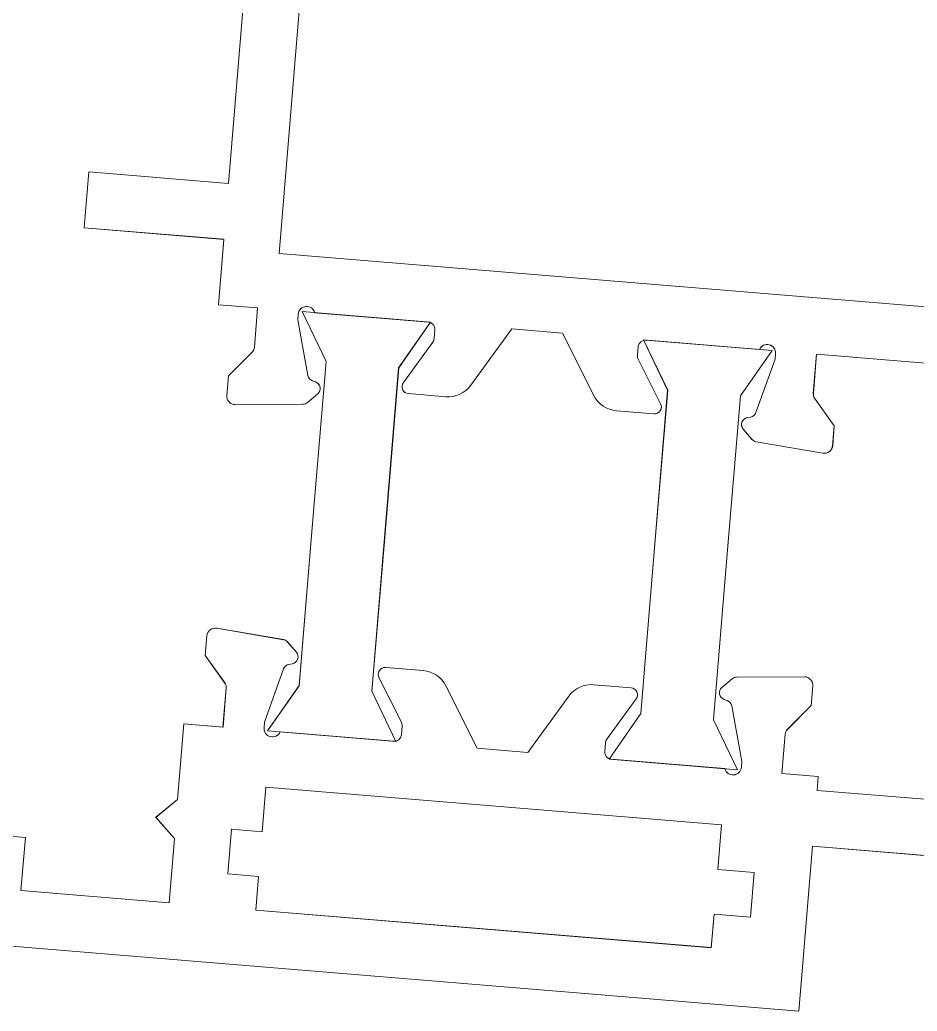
# Model space of a CAD drawing. Header units: millimetres. Extents: x 26282 to 30760, y 1404 to 4574.
# Drawn here: x 29353.001 to 29356.201, y 3487.361 to 3490.896 of the extents above; entities that cross this region are included whole.
import ezdxf

# ---------------------------------------------------------------- set-up
doc = ezdxf.new("R2010")
doc.units = ezdxf.units.MM
doc.header["$LTSCALE"] = 0.25
doc.layers.add('AB-DUV', color=4, linetype='Continuous', lineweight=50)
doc.layers.add('DOĞRAMA', color=30, linetype='Continuous', lineweight=20)

# ---------------------------------------------------------------- blocks, each defined once
blk = doc.blocks.new('CHD60E28', base_point=(0, -82.8))
at = {"color": 40, "linetype": 'Continuous'}
for points in [[(3.9, -18.3), (3.9, -21.7), (2, -21.7), (2, -27), (4.305342, -27), (5, -26.28066), (5.694659, -27), (8.4, -27), (8.4, -28.4), (9.809008, -28.4, 0.176327), (9.969705, -28.341511), (10.9, -27.5609), (11.6, -27.5609, -0.43976), (11.898858, -27.887046), (11.688329, -30.293409, -0.176327), (11.616057, -30.448396), (11.276777, -30.787677, -0.577351), (10.858518, -30.675605), (10.827653, -30.560412, 0.267949), (10.650876, -30.383636), (8.7, -29.8609), (8.5, -29.8609, 0.842899), (8.4, -30.443742), (8.4, -34.5109, 0.414213), (8.65, -34.7609), (8.971194, -34.7609, 0.137838), (9.101447, -34.724288), (10.619748, -33.797512, -0.585341), (11, -34.0109), (11, -35.347384, -0.261351), (10.521011, -36.200935), (8.4, -37.495605), (8.4, -39.304394), (10.52101, -40.599064, -0.261351), (11.000001, -41.452615), (11, -42.789099, -0.585341), (10.619748, -43.002487), (9.101446, -42.075712, 0.137838), (8.971194, -42.0391), (8.65, -42.039099, 0.414213), (8.399999, -42.2891), (8.4, -46.356257, 0.842899), (8.5, -46.939099), (8.7, -46.939099), (10.650876, -46.416364, 0.267949), (10.827654, -46.239588), (10.858519, -46.124395, -0.577351), (11.276776, -46.012322), (11.616057, -46.351603, -0.176327), (11.688329, -46.50659), (11.898859, -48.912953, -0.43976), (11.6, -49.2391), (10.9, -49.239099), (9.969705, -48.458489, 0.176327), (9.809008, -48.4), (8.4, -48.4), (8.4, -49.7), (7.9, -49.7), (7.9, -53.705341)], [(23.4, -58.799999), (23.4, -48.4), (21.990993, -48.4, 0.176327), (21.830296, -48.458489), (20.9, -49.239099), (20.2, -49.239099, -0.43976), (19.901142, -48.912953), (20.111671, -46.506591, -0.176327), (20.183943, -46.351603), (20.523224, -46.012323, -0.577351), (20.941481, -46.124395), (20.972347, -46.239587, 0.267949), (21.149124, -46.416364), (23.1, -46.939099), (23.3, -46.939099, 0.842899), (23.4, -46.356257), (23.4, -42.289099, 0.414213), (23.149999, -42.0391), (22.828807, -42.039099, 0.137838), (22.698554, -42.075711), (21.180253, -43.002487, -0.585341), (20.799999, -42.7891), (20.8, -41.452615, -0.261351), (21.278991, -40.599064), (23.4, -39.304394), (23.4, -37.495605), (21.278991, -36.200935, -0.261351), (20.800001, -35.347385), (20.8, -34.0109, -0.585341), (21.180252, -33.797512), (22.698554, -34.724288, 0.137838), (22.828807, -34.760901), (23.15, -34.7609, 0.414213), (23.4, -34.5109), (23.4, -30.443743, 0.842899), (23.3, -29.860899), (23.1, -29.8609), (21.149124, -30.383636, 0.267949), (20.972348, -30.560413), (20.941482, -30.675605, -0.577351), (20.523223, -30.787677), (20.183943, -30.448396, -0.176327), (20.111672, -30.293408), (19.901142, -27.887047, -0.43976), (20.199999, -27.5609), (20.9, -27.5609), (21.830296, -28.341511, 0.176327), (21.990993, -28.4), (23.4, -28.4), (23.4, -27), (25.74, -27), (25.74, -22), (27.74, -22), (27.74, -27), (38, -27)]]:
    blk.add_lwpolyline(points, format="xyb", dxfattribs=at)
blk.add_lwpolyline([(5.9, -59.099999), (5.9, -49.7), (0, -49.7), (0, -49.7), (0, -24.85), (0, 0)], dxfattribs=at)
blk.add_lwpolyline([(65, -43.55084), (65, -28.301681, 0.414213), (62, -25.301681), (60, -25.30168), (60, -29), (25.4, -29), (25.4, -58.8), (29.864701, -58.8), (32.462777, -63.3), (38, -63.3), (38, -58.8), (65, -58.8), (65, -43.55084)], format="xyb", close=True, dxfattribs=at)
blk.add_lwpolyline([(3.2, -29.55), (3.2, -30.1), (2, -30.1), (2, -46.4), (3.2, -46.4), (3.2, -47.7), (4.8, -47.7), (4.8, -46.4), (6.4, -46.4), (6.4, -30.1), (4.8, -30.1), (4.8, -29), (3.2, -29), (3.2, -29.55)], close=True, dxfattribs=at)
at = {"color": 4, "linetype": 'Continuous'}
for points in [[(10.113, -33.587833), (8.4, -34.587833), (8.4, -29.987833), (10.1, -30.987833), (15.9, -30.987833), (21.7, -30.987833), (23.4, -29.987833), (23.4, -34.587833), (21.687, -33.587833), (15.9, -33.587833), (10.113, -33.587833)], [(10.113, -43.212166), (8.4, -42.212166), (8.4, -46.812166), (10.1, -45.812166), (15.9, -45.812166), (21.7, -45.812166), (23.4, -46.812166), (23.4, -42.212166), (21.687, -43.212166), (15.9, -43.212166), (10.113, -43.212166)]]:
    blk.add_lwpolyline(points, close=True, dxfattribs=at)
blk = doc.blocks.new('A$C3DEF5641')
at = {"layer": 'DOĞRAMA', "color": 163, "rotation": 90}
blk.add_blockref('CHD60E28', (451.083, 51.924), dxfattribs=at)
blk = doc.blocks.new('A$C187D15ED')
at = {"layer": 'DOĞRAMA', "color": 163, "xscale": 0.1, "yscale": 0.1, "zscale": 0.1, "rotation": 355.2754398313509}
blk.add_blockref('A$C3DEF5641', (9743.2711, 3280.6018, -134.2241), dxfattribs=at)
blk.add_blockref('A$C3DEF5641', (9743.2711, 3280.6018, -134.2241), dxfattribs=at)

msp = doc.modelspace()

# ---------------------------------------------------------------- block references
at = {"layer": 'AB-DUV', "ltscale": 100}
msp.add_blockref('A$C187D15ED', (19570.4239, 205.0275, 5.1264), dxfattribs=at)

# ---------------------------------------------------------------- next in the draw order: linework, layer by layer
at = {"layer": 'DOĞRAMA', "color": 40, "linetype": 'Continuous', "elevation": -129.0977}
msp.add_lwpolyline([(29355.7016, 3493.8899), (29354.1818, 3494.0155, 0.414213), (29353.8582, 3493.7413), (29353.8417, 3493.5419), (29354.2103, 3493.5115), (29353.9253, 3490.0632), (29356.8951, 3489.8178), (29356.9319, 3490.2627), (29357.4018, 3490.4846), (29357.4474, 3491.0364), (29356.9989, 3491.0735), (29357.2213, 3493.7643), (29355.7016, 3493.8899)], format="xyb", close=True, dxfattribs=at)
msp.add_lwpolyline([(29355.7016, 3493.8899), (29354.1818, 3494.0155, 0.414213), (29353.8582, 3493.7413), (29353.8417, 3493.5419), (29354.2103, 3493.5115), (29353.9253, 3490.0632), (29356.8951, 3489.8178), (29356.9319, 3490.2627), (29357.4018, 3490.4846), (29357.4474, 3491.0364), (29356.9989, 3491.0735), (29357.2213, 3493.7643), (29355.7016, 3493.8899)], format="xyb", close=True, dxfattribs=at)
for points in [[(29356.8787, 3489.6185), (29355.8422, 3489.7041), (29355.8306, 3489.5637, 0.176327), (29355.8351, 3489.5472), (29355.9052, 3489.4481), (29355.8995, 3489.3783, -0.43976), (29355.8645, 3489.3512), (29355.6264, 3489.392, -0.176327), (29355.6116, 3489.4005), (29355.5806, 3489.4371, -0.577351), (29355.5952, 3489.4778), (29355.6069, 3489.48, 0.267949), (29355.626, 3489.4961), (29355.6941, 3489.6863), (29355.6958, 3489.7062, 0.842899), (29355.6385, 3489.721), (29355.2332, 3489.7545, 0.414213), (29355.2062, 3489.7316), (29355.2036, 3489.6996, 0.137838), (29355.2062, 3489.6863), (29355.286, 3489.5274, -0.585341), (29355.2616, 3489.4912), (29355.1284, 3489.5022, -0.261351), (29355.0473, 3489.557), (29354.9357, 3489.779), (29354.7555, 3489.7939), (29354.609, 3489.5932, -0.261351), (29354.52, 3489.5525), (29354.3868, 3489.5635, -0.585341), (29354.3686, 3489.6032), (29354.4735, 3489.7469, 0.137838), (29354.4782, 3489.7595), (29354.4809, 3489.7915, 0.414213), (29354.458, 3489.8185), (29354.0527, 3489.852, 0.842899), (29353.9938, 3489.8469), (29353.9921, 3489.8269), (29354.0282, 3489.6282, 0.267949), (29354.0443, 3489.6091), (29354.0555, 3489.6051, -0.577351), (29354.0633, 3489.5625), (29354.0267, 3489.5315, -0.176327), (29354.0106, 3489.5255), (29353.7691, 3489.5244, -0.43976), (29353.739, 3489.5569), (29353.7448, 3489.6266), (29353.8302, 3489.7129, 0.176327), (29353.8374, 3489.7284), (29353.849, 3489.8689), (29353.7095, 3489.8804), (29353.7288, 3490.1136), (29353.2305, 3490.1548), (29353.2469, 3490.3541), (29353.7452, 3490.3129), (29353.8297, 3491.3354)], [(29356.8787, 3489.6185), (29355.8422, 3489.7041), (29355.8306, 3489.5637, 0.176327), (29355.8351, 3489.5472), (29355.9052, 3489.4481), (29355.8995, 3489.3783, -0.43976), (29355.8645, 3489.3512), (29355.6264, 3489.392, -0.176327), (29355.6116, 3489.4005), (29355.5806, 3489.4371, -0.577351), (29355.5952, 3489.4778), (29355.6069, 3489.48, 0.267949), (29355.626, 3489.4961), (29355.6941, 3489.6863), (29355.6958, 3489.7062, 0.842899), (29355.6385, 3489.721), (29355.2332, 3489.7545, 0.414213), (29355.2062, 3489.7316), (29355.2036, 3489.6996, 0.137838), (29355.2062, 3489.6863), (29355.286, 3489.5274, -0.585341), (29355.2616, 3489.4912), (29355.1284, 3489.5022, -0.261351), (29355.0473, 3489.557), (29354.9357, 3489.779), (29354.7555, 3489.7939), (29354.609, 3489.5932, -0.261351), (29354.52, 3489.5525), (29354.3868, 3489.5635, -0.585341), (29354.3686, 3489.6032), (29354.4735, 3489.7469, 0.137838), (29354.4782, 3489.7595), (29354.4809, 3489.7915, 0.414213), (29354.458, 3489.8185), (29354.0527, 3489.852, 0.842899), (29353.9938, 3489.8469), (29353.9921, 3489.8269), (29354.0282, 3489.6282, 0.267949), (29354.0443, 3489.6091), (29354.0555, 3489.6051, -0.577351), (29354.0633, 3489.5625), (29354.0267, 3489.5315, -0.176327), (29354.0106, 3489.5255), (29353.7691, 3489.5244, -0.43976), (29353.739, 3489.5569), (29353.7448, 3489.6266), (29353.8302, 3489.7129, 0.176327), (29353.8374, 3489.7284), (29353.849, 3489.8689), (29353.7095, 3489.8804), (29353.7288, 3490.1136), (29353.2305, 3490.1548), (29353.2469, 3490.3541), (29353.7452, 3490.3129), (29353.8297, 3491.3354)], [(29352.6818, 3488.0087), (29353.0207, 3487.9807), (29353.005, 3487.7913), (29353.5332, 3487.7477), (29353.5522, 3487.9774), (29353.4862, 3488.0526), (29353.5636, 3488.1159), (29353.5859, 3488.3855), (29353.7255, 3488.374), (29353.7371, 3488.5144, 0.176327), (29353.7326, 3488.5309), (29353.6624, 3488.63), (29353.6682, 3488.6998, -0.43976), (29353.7032, 3488.7269), (29353.9412, 3488.6861, -0.176327), (29353.9561, 3488.6776), (29353.9871, 3488.641, -0.577351), (29353.9725, 3488.6002), (29353.9608, 3488.5981, 0.267949), (29353.9417, 3488.5819), (29353.8735, 3488.3918), (29353.8719, 3488.3719, 0.842899), (29353.9291, 3488.3571), (29354.3345, 3488.3236, 0.414213), (29354.3614, 3488.3465), (29354.3641, 3488.3785, 0.137838), (29354.3615, 3488.3918), (29354.2817, 3488.5507, -0.585341), (29354.3061, 3488.5869), (29354.4392, 3488.5758, -0.261351), (29354.5204, 3488.5211), (29354.6319, 3488.299), (29354.8122, 3488.2841), (29354.9587, 3488.4849, -0.261351), (29355.0477, 3488.5256), (29355.1809, 3488.5146, -0.585341), (29355.199, 3488.4749), (29355.0942, 3488.3312, 0.137838), (29355.0894, 3488.3185), (29355.0868, 3488.2865, 0.414213), (29355.1096, 3488.2596), (29355.515, 3488.2261, 0.842899), (29355.5739, 3488.2312), (29355.5755, 3488.2512), (29355.5395, 3488.4499, 0.267949), (29355.5233, 3488.469), (29355.5121, 3488.473, -0.577351), (29355.5044, 3488.5156), (29355.541, 3488.5466, -0.176327), (29355.557, 3488.5525), (29355.7986, 3488.5537, -0.43976), (29355.8286, 3488.5212), (29355.8229, 3488.4515), (29355.7374, 3488.3652, 0.176327), (29355.7303, 3488.3496), (29355.7187, 3488.2092), (29355.8482, 3488.1985), (29355.8441, 3488.1487), (29356.2433, 3488.1157)], [(29352.6818, 3488.0087), (29353.0207, 3487.9807), (29353.005, 3487.7913), (29353.5332, 3487.7477), (29353.5522, 3487.9774), (29353.4862, 3488.0526), (29353.5636, 3488.1159), (29353.5859, 3488.3855), (29353.7255, 3488.374), (29353.7371, 3488.5144, 0.176327), (29353.7326, 3488.5309), (29353.6624, 3488.63), (29353.6682, 3488.6998, -0.43976), (29353.7032, 3488.7269), (29353.9412, 3488.6861, -0.176327), (29353.9561, 3488.6776), (29353.9871, 3488.641, -0.577351), (29353.9725, 3488.6002), (29353.9608, 3488.5981, 0.267949), (29353.9417, 3488.5819), (29353.8735, 3488.3918), (29353.8719, 3488.3719, 0.842899), (29353.9291, 3488.3571), (29354.3345, 3488.3236, 0.414213), (29354.3614, 3488.3465), (29354.3641, 3488.3785, 0.137838), (29354.3615, 3488.3918), (29354.2817, 3488.5507, -0.585341), (29354.3061, 3488.5869), (29354.4392, 3488.5758, -0.261351), (29354.5204, 3488.5211), (29354.6319, 3488.299), (29354.8122, 3488.2841), (29354.9587, 3488.4849, -0.261351), (29355.0477, 3488.5256), (29355.1809, 3488.5146, -0.585341), (29355.199, 3488.4749), (29355.0942, 3488.3312, 0.137838), (29355.0894, 3488.3185), (29355.0868, 3488.2865, 0.414213), (29355.1096, 3488.2596), (29355.515, 3488.2261, 0.842899), (29355.5739, 3488.2312), (29355.5755, 3488.2512), (29355.5395, 3488.4499, 0.267949), (29355.5233, 3488.469), (29355.5121, 3488.473, -0.577351), (29355.5044, 3488.5156), (29355.541, 3488.5466, -0.176327), (29355.557, 3488.5525), (29355.7986, 3488.5537, -0.43976), (29355.8286, 3488.5212), (29355.8229, 3488.4515), (29355.7374, 3488.3652, 0.176327), (29355.7303, 3488.3496), (29355.7187, 3488.2092), (29355.8482, 3488.1985), (29355.8441, 3488.1487), (29356.2433, 3488.1157)]]:
    msp.add_lwpolyline(points, format="xyb", dxfattribs=at)
at = {"layer": 'DOĞRAMA', "color": 4, "linetype": 'Continuous', "elevation": -129.0977}
for points in [[(29354.2566, 3488.5019), (29354.3421, 3488.323), (29353.8837, 3488.3609), (29353.9974, 3488.5221), (29354.0451, 3489.1001), (29354.0929, 3489.6781), (29354.0072, 3489.8558), (29354.4657, 3489.8179), (29354.3519, 3489.6554), (29354.3043, 3489.0787), (29354.2566, 3488.5019)], [(29354.2566, 3488.5019), (29354.3421, 3488.323), (29353.8837, 3488.3609), (29353.9974, 3488.5221), (29354.0451, 3489.1001), (29354.0929, 3489.6781), (29354.0072, 3489.8558), (29354.4657, 3489.8179), (29354.3519, 3489.6554), (29354.3043, 3489.0787), (29354.2566, 3488.5019)], [(29355.2157, 3488.4227), (29355.102, 3488.2602), (29355.5604, 3488.2223), (29355.4748, 3488.4), (29355.5225, 3488.978), (29355.5703, 3489.556), (29355.684, 3489.7172), (29355.2255, 3489.7551), (29355.3111, 3489.5761), (29355.2634, 3488.9994), (29355.2157, 3488.4227)], [(29355.2157, 3488.4227), (29355.102, 3488.2602), (29355.5604, 3488.2223), (29355.4748, 3488.4), (29355.5225, 3488.978), (29355.5703, 3489.556), (29355.684, 3489.7172), (29355.2255, 3489.7551), (29355.3111, 3489.5761), (29355.2634, 3488.9994), (29355.2157, 3488.4227)]]:
    msp.add_lwpolyline(points, close=True, dxfattribs=at)
at = {"layer": 'DOĞRAMA', "color": 40, "linetype": 'Continuous', "elevation": -129.0977}
msp.add_lwpolyline([(29353.7972, 3487.8462), (29353.852, 3487.8417), (29353.8422, 3487.7221), (29355.4666, 3487.5879), (29355.4765, 3487.7075), (29355.6061, 3487.6968), (29355.6192, 3487.8562), (29355.4897, 3487.8669), (29355.5029, 3488.0264), (29353.8784, 3488.1606), (29353.8652, 3488.0012), (29353.7556, 3488.0102), (29353.7424, 3487.8508), (29353.7972, 3487.8462)], close=True, dxfattribs=at)
msp.add_lwpolyline([(29353.7972, 3487.8462), (29353.852, 3487.8417), (29353.8422, 3487.7221), (29355.4666, 3487.5879), (29355.4765, 3487.7075), (29355.6061, 3487.6968), (29355.6192, 3487.8562), (29355.4897, 3487.8669), (29355.5029, 3488.0264), (29353.8784, 3488.1606), (29353.8652, 3488.0012), (29353.7556, 3488.0102), (29353.7424, 3487.8508), (29353.7972, 3487.8462)], close=True, dxfattribs=at)
msp.add_lwpolyline([(29356.7644, 3487.8719), (29355.8276, 3487.9494), (29355.779, 3487.3614), (29355.779, 3487.3614), (29353.3025, 3487.566), (29350.8259, 3487.7707)], dxfattribs=at)
msp.add_lwpolyline([(29356.7644, 3487.8719), (29355.8276, 3487.9494), (29355.779, 3487.3614), (29355.779, 3487.3614), (29353.3025, 3487.566), (29350.8259, 3487.7707)], dxfattribs=at)

doc.saveas('drawing.dxf')
